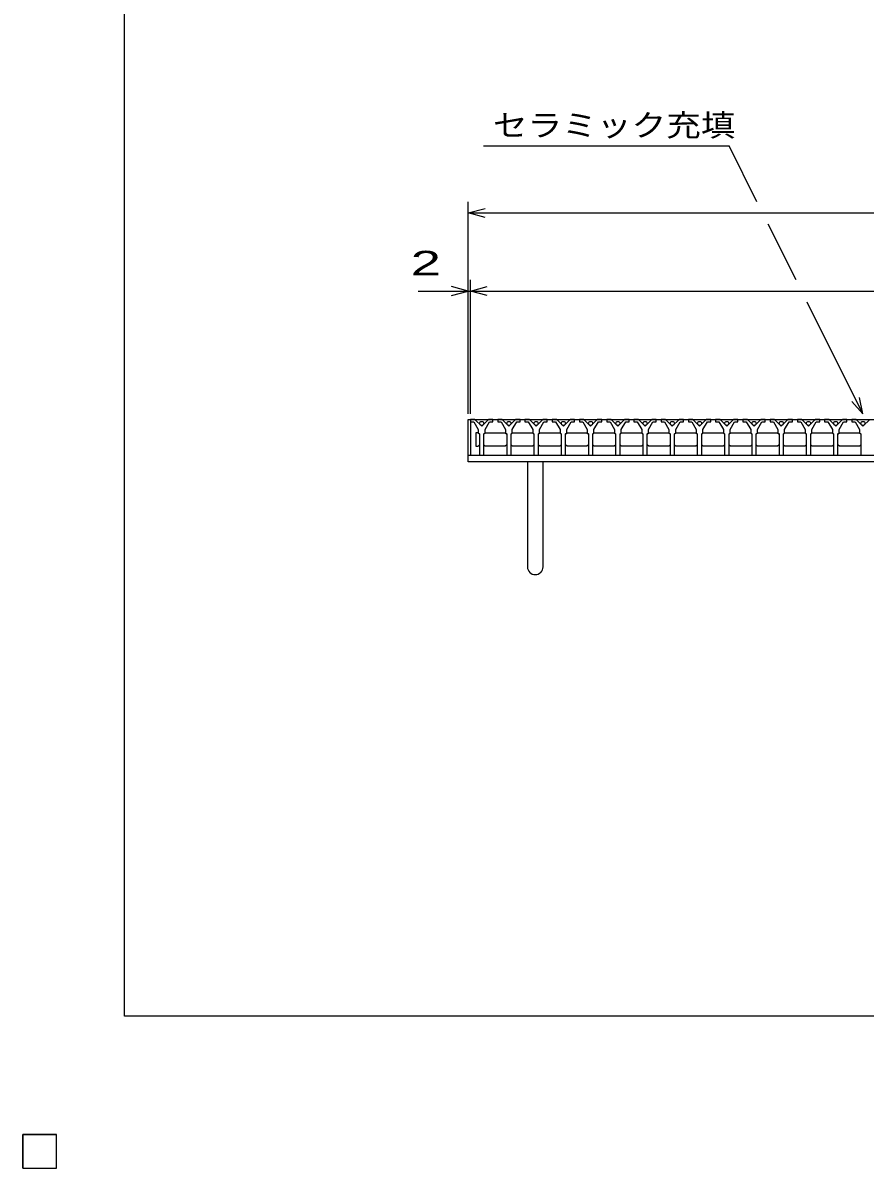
# Model space of a CAD drawing. Units: millimetres, scale not verified. Extents: x -1820 to 1731, y -1282 to 1054.
# Drawn here: x -1820 to -1066, y -1282 to -257 of the extents above; entities that cross this region are included whole.
import ezdxf
from ezdxf.enums import TextEntityAlignment as Align

# ---------------------------------------------------------------- set-up
doc = ezdxf.new("R2010")
doc.units = ezdxf.units.MM
doc.header["$LTSCALE"] = 10
for name, color, linetype, lineweight in [('0_2', 150, 'Continuous', 25), ('16', 3, 'Continuous', 25), ('19', 6, 'Continuous', 25), ('22', 2, 'Continuous', 25)]:
    doc.layers.add(name, color=color, linetype=linetype, lineweight=lineweight)
doc.styles.add('ベクトル', font='')
doc.styles.get('ベクトル').set_extended_font_data('ベクトル')

msp = doc.modelspace()

# ---------------------------------------------------------------- linework, layer by layer
at = {"layer": '0_2'}
for p, q in [((-1729, -1146.5), (-1729, 1053.5)), ((1731, -1146.5), (-1729, -1146.5))]:
    msp.add_line(p, q, dxfattribs=at)
at = {"layer": '16'}
for p, q in [((-1419, -612), (-1419, -614)), ((-1415, -612), (-1419, -612)), ((-1419, -612), (-423, -612)), ((-1419, -612), (-1419, -644)), ((-1419, -614), (-1416, -614)), ((-1416, -614), (-1412, -621)), ((-1409, -618), (-1415, -612)), ((-1403, -612), (-1409, -618)), ((-1406, -621), (-1402, -614)), ((-1399, -612), (-1403, -612)), ((-1402, -614), (-1399, -614)), ((-1399, -614), (-1399, -612)), ((-1394.6, -612), (-1394.6, -614)), ((-1390.6, -612), (-1394.6, -612)), ((-1394.6, -614), (-1391.6, -614)), ((-1391.6, -614), (-1387.6, -621)), ((-1384.6, -618), (-1390.6, -612)), ((-1378.6, -612), (-1384.6, -618)), ((-1381.6, -621), (-1377.6, -614)), ((-1374.6, -612), (-1378.6, -612)), ((-1377.6, -614), (-1374.6, -614)), ((-1374.6, -614), (-1374.6, -612)), ((-1370.2, -612), (-1370.2, -614)), ((-1366.2, -612), (-1370.2, -612)), ((-1370.2, -614), (-1367.2, -614)), ((-1367.2, -614), (-1363.2, -621)), ((-1360.2, -618), (-1366.2, -612)), ((-1354.2, -612), (-1360.2, -618)), ((-1357.2, -621), (-1353.2, -614)), ((-1350.2, -612), (-1354.2, -612)), ((-1353.2, -614), (-1350.2, -614)), ((-1350.2, -614), (-1350.2, -612)), ((-1345.8, -612), (-1345.8, -614)), ((-1341.8, -612), (-1345.8, -612)), ((-1345.8, -614), (-1342.8, -614)), ((-1342.8, -614), (-1338.8, -621)), ((-1335.8, -618), (-1341.8, -612)), ((-1329.8, -612), (-1335.8, -618)), ((-1332.8, -621), (-1328.8, -614)), ((-1325.8, -612), (-1329.8, -612)), ((-1328.8, -614), (-1325.8, -614)), ((-1325.8, -614), (-1325.8, -612)), ((-1321.4, -612), (-1321.4, -614)), ((-1317.4, -612), (-1321.4, -612)), ((-1321.4, -614), (-1318.4, -614)), ((-1318.4, -614), (-1314.4, -621)), ((-1311.4, -618), (-1317.4, -612)), ((-1305.4, -612), (-1311.4, -618)), ((-1308.4, -621), (-1304.4, -614)), ((-1301.4, -612), (-1305.4, -612)), ((-1304.4, -614), (-1301.4, -614)), ((-1301.4, -614), (-1301.4, -612)), ((-1297, -612), (-1297, -614)), ((-1293, -612), (-1297, -612)), ((-1297, -614), (-1294, -614)), ((-1294, -614), (-1290, -621)), ((-1287, -618), (-1293, -612)), ((-1281, -612), (-1287, -618)), ((-1284, -621), (-1280, -614)), ((-1277, -612), (-1281, -612)), ((-1280, -614), (-1277, -614)), ((-1277, -614), (-1277, -612)), ((-1272.6, -612), (-1272.6, -614)), ((-1268.6, -612), (-1272.6, -612)), ((-1272.6, -614), (-1269.6, -614)), ((-1269.6, -614), (-1265.6, -621)), ((-1262.6, -618), (-1268.6, -612)), ((-1256.6, -612), (-1262.6, -618)), ((-1259.6, -621), (-1255.6, -614)), ((-1252.6, -612), (-1256.6, -612)), ((-1255.6, -614), (-1252.6, -614)), ((-1252.6, -614), (-1252.6, -612)), ((-1248.2, -612), (-1248.2, -614)), ((-1244.2, -612), (-1248.2, -612)), ((-1248.2, -614), (-1245.2, -614)), ((-1245.2, -614), (-1241.2, -621)), ((-1238.2, -618), (-1244.2, -612)), ((-1232.2, -612), (-1238.2, -618)), ((-1235.2, -621), (-1231.2, -614)), ((-1228.2, -612), (-1232.2, -612)), ((-1231.2, -614), (-1228.2, -614)), ((-1228.2, -614), (-1228.2, -612)), ((-1223.8, -612), (-1223.8, -614)), ((-1219.8, -612), (-1223.8, -612)), ((-1223.8, -614), (-1220.8, -614)), ((-1220.8, -614), (-1216.8, -621)), ((-1213.8, -618), (-1219.8, -612)), ((-1207.8, -612), (-1213.8, -618)), ((-1210.8, -621), (-1206.8, -614)), ((-1203.8, -612), (-1207.8, -612)), ((-1206.8, -614), (-1203.8, -614)), ((-1203.8, -614), (-1203.8, -612)), ((-1199.4, -612), (-1199.4, -614)), ((-1195.4, -612), (-1199.4, -612)), ((-1199.4, -614), (-1196.4, -614)), ((-1196.4, -614), (-1192.4, -621)), ((-1189.4, -618), (-1195.4, -612)), ((-1183.4, -612), (-1189.4, -618)), ((-1186.4, -621), (-1182.4, -614)), ((-1179.4, -612), (-1183.4, -612)), ((-1182.4, -614), (-1179.4, -614)), ((-1179.4, -614), (-1179.4, -612)), ((-1175, -612), (-1175, -614)), ((-1171, -612), (-1175, -612)), ((-1175, -614), (-1172, -614)), ((-1172, -614), (-1168, -621)), ((-1165, -618), (-1171, -612)), ((-1159, -612), (-1165, -618)), ((-1162, -621), (-1158, -614)), ((-1155, -612), (-1159, -612)), ((-1158, -614), (-1155, -614)), ((-1155, -614), (-1155, -612)), ((-1150.6, -612), (-1150.6, -614)), ((-1146.6, -612), (-1150.6, -612)), ((-1150.6, -614), (-1147.6, -614)), ((-1147.6, -614), (-1143.6, -621)), ((-1140.6, -618), (-1146.6, -612)), ((-1134.6, -612), (-1140.6, -618)), ((-1137.6, -621), (-1133.6, -614)), ((-1130.6, -612), (-1134.6, -612)), ((-1133.6, -614), (-1130.6, -614)), ((-1130.6, -614), (-1130.6, -612)), ((-1126.2, -612), (-1126.2, -614)), ((-1122.2, -612), (-1126.2, -612)), ((-1126.2, -614), (-1123.2, -614)), ((-1123.2, -614), (-1119.2, -621)), ((-1116.2, -618), (-1122.2, -612)), ((-1110.2, -612), (-1116.2, -618)), ((-1113.2, -621), (-1109.2, -614)), ((-1106.2, -612), (-1110.2, -612)), ((-1109.2, -614), (-1106.2, -614)), ((-1106.2, -614), (-1106.2, -612)), ((-1101.8, -612), (-1101.8, -614)), ((-1097.8, -612), (-1101.8, -612)), ((-1101.8, -614), (-1098.8, -614)), ((-1098.8, -614), (-1094.8, -621)), ((-1091.8, -618), (-1097.8, -612)), ((-1085.8, -612), (-1091.8, -618)), ((-1088.8, -621), (-1084.8, -614)), ((-1081.8, -612), (-1085.8, -612)), ((-1084.8, -614), (-1081.8, -614)), ((-1081.8, -614), (-1081.8, -612)), ((-1077.4, -612), (-1077.4, -614)), ((-1073.4, -612), (-1077.4, -612)), ((-1077.4, -614), (-1074.4, -614)), ((-1074.4, -614), (-1070.4, -621)), ((-1067.4, -618), (-1073.4, -612)), ((-1061.4, -612), (-1067.4, -618)), ((-1412.25, -624), (-1414.25, -624)), ((-1414.25, -624), (-1414.25, -636)), ((-1411.25, -625), (-1412.25, -624)), ((-1412, -621), (-1412, -624)), ((-1412, -624), (-1411, -625)), ((-1411, -625), (-1411, -644)), ((-1407, -625), (-1406, -624)), ((-1407, -644), (-1407, -625)), ((-1406.75, -625), (-1405.75, -624)), ((-1406, -624), (-1406, -621)), ((-1405.75, -624), (-1387.85, -624)), ((-1387.85, -624), (-1386.85, -625)), ((-1387.6, -621), (-1387.6, -624)), ((-1387.6, -624), (-1386.6, -625)), ((-1386.6, -625), (-1386.6, -644)), ((-1382.6, -625), (-1381.6, -624)), ((-1382.6, -644), (-1382.6, -625)), ((-1382.35, -625), (-1381.35, -624)), ((-1381.6, -624), (-1381.6, -621)), ((-1381.35, -624), (-1363.45, -624)), ((-1363.45, -624), (-1362.45, -625)), ((-1363.2, -621), (-1363.2, -624)), ((-1363.2, -624), (-1362.2, -625)), ((-1362.2, -625), (-1362.2, -644)), ((-1358.2, -625), (-1357.2, -624)), ((-1358.2, -644), (-1358.2, -625)), ((-1357.95, -625), (-1356.95, -624)), ((-1357.2, -624), (-1357.2, -621)), ((-1356.95, -624), (-1339.05, -624)), ((-1339.05, -624), (-1338.05, -625)), ((-1338.8, -621), (-1338.8, -624)), ((-1338.8, -624), (-1337.8, -625)), ((-1337.8, -625), (-1337.8, -644)), ((-1333.8, -625), (-1332.8, -624)), ((-1333.8, -644), (-1333.8, -625)), ((-1333.55, -625), (-1332.55, -624)), ((-1332.8, -624), (-1332.8, -621)), ((-1332.55, -624), (-1314.65, -624)), ((-1314.65, -624), (-1313.65, -625)), ((-1314.4, -621), (-1314.4, -624)), ((-1314.4, -624), (-1313.4, -625)), ((-1313.4, -625), (-1313.4, -644)), ((-1309.4, -625), (-1308.4, -624)), ((-1309.4, -644), (-1309.4, -625)), ((-1309.15, -625), (-1308.15, -624)), ((-1308.4, -624), (-1308.4, -621)), ((-1308.15, -624), (-1290.25, -624)), ((-1290.25, -624), (-1289.25, -625)), ((-1290, -621), (-1290, -624)), ((-1290, -624), (-1289, -625)), ((-1289, -625), (-1289, -644)), ((-1285, -625), (-1284, -624)), ((-1285, -644), (-1285, -625)), ((-1284.75, -625), (-1283.75, -624)), ((-1284, -624), (-1284, -621)), ((-1283.75, -624), (-1265.85, -624)), ((-1265.85, -624), (-1264.85, -625)), ((-1265.6, -621), (-1265.6, -624)), ((-1265.6, -624), (-1264.6, -625)), ((-1264.6, -625), (-1264.6, -644)), ((-1260.6, -625), (-1259.6, -624)), ((-1260.6, -644), (-1260.6, -625)), ((-1260.35, -625), (-1259.35, -624)), ((-1259.6, -624), (-1259.6, -621)), ((-1259.35, -624), (-1241.45, -624)), ((-1241.45, -624), (-1240.45, -625)), ((-1241.2, -621), (-1241.2, -624)), ((-1241.2, -624), (-1240.2, -625)), ((-1240.2, -625), (-1240.2, -644)), ((-1236.2, -625), (-1235.2, -624)), ((-1236.2, -644), (-1236.2, -625)), ((-1235.95, -625), (-1234.95, -624)), ((-1235.2, -624), (-1235.2, -621)), ((-1234.95, -624), (-1217.05, -624)), ((-1217.05, -624), (-1216.05, -625)), ((-1216.8, -621), (-1216.8, -624)), ((-1216.8, -624), (-1215.8, -625)), ((-1215.8, -625), (-1215.8, -644)), ((-1211.8, -625), (-1210.8, -624)), ((-1211.8, -644), (-1211.8, -625)), ((-1211.55, -625), (-1210.55, -624)), ((-1210.8, -624), (-1210.8, -621)), ((-1210.55, -624), (-1192.65, -624)), ((-1192.65, -624), (-1191.65, -625)), ((-1192.4, -621), (-1192.4, -624)), ((-1192.4, -624), (-1191.4, -625)), ((-1191.4, -625), (-1191.4, -644)), ((-1187.4, -625), (-1186.4, -624)), ((-1187.4, -644), (-1187.4, -625)), ((-1187.15, -625), (-1186.15, -624)), ((-1186.4, -624), (-1186.4, -621)), ((-1186.15, -624), (-1168.25, -624)), ((-1168.25, -624), (-1167.25, -625)), ((-1168, -621), (-1168, -624)), ((-1168, -624), (-1167, -625)), ((-1167, -625), (-1167, -644)), ((-1163, -625), (-1162, -624)), ((-1163, -644), (-1163, -625)), ((-1162.75, -625), (-1161.75, -624)), ((-1162, -624), (-1162, -621)), ((-1161.75, -624), (-1143.85, -624)), ((-1143.85, -624), (-1142.85, -625)), ((-1143.6, -621), (-1143.6, -624)), ((-1143.6, -624), (-1142.6, -625)), ((-1142.6, -625), (-1142.6, -644)), ((-1138.6, -625), (-1137.6, -624)), ((-1138.6, -644), (-1138.6, -625)), ((-1138.35, -625), (-1137.35, -624)), ((-1137.6, -624), (-1137.6, -621)), ((-1137.35, -624), (-1119.45, -624)), ((-1119.45, -624), (-1118.45, -625)), ((-1119.2, -621), (-1119.2, -624)), ((-1119.2, -624), (-1118.2, -625)), ((-1118.2, -625), (-1118.2, -644)), ((-1114.2, -625), (-1113.2, -624)), ((-1114.2, -644), (-1114.2, -625)), ((-1113.95, -625), (-1112.95, -624)), ((-1113.2, -624), (-1113.2, -621)), ((-1112.95, -624), (-1095.05, -624)), ((-1095.05, -624), (-1094.05, -625)), ((-1094.8, -621), (-1094.8, -624)), ((-1094.8, -624), (-1093.8, -625)), ((-1093.8, -625), (-1093.8, -644)), ((-1089.8, -625), (-1088.8, -624)), ((-1089.8, -644), (-1089.8, -625)), ((-1089.55, -625), (-1088.55, -624)), ((-1088.8, -624), (-1088.8, -621)), ((-1088.55, -624), (-1070.65, -624)), ((-1070.65, -624), (-1069.65, -625)), ((-1070.4, -621), (-1070.4, -624)), ((-1070.4, -624), (-1069.4, -625)), ((-1069.4, -625), (-1069.4, -644)), ((-1412.25, -636), (-1411.25, -635)), ((-1405.75, -636), (-1406.75, -635)), ((-1386.85, -635), (-1387.85, -636)), ((-1381.35, -636), (-1382.35, -635)), ((-1362.45, -635), (-1363.45, -636)), ((-1356.95, -636), (-1357.95, -635)), ((-1338.05, -635), (-1339.05, -636)), ((-1332.55, -636), (-1333.55, -635)), ((-1313.65, -635), (-1314.65, -636)), ((-1308.15, -636), (-1309.15, -635)), ((-1289.25, -635), (-1290.25, -636)), ((-1283.75, -636), (-1284.75, -635)), ((-1264.85, -635), (-1265.85, -636)), ((-1259.35, -636), (-1260.35, -635)), ((-1240.45, -635), (-1241.45, -636)), ((-1234.95, -636), (-1235.95, -635)), ((-1216.05, -635), (-1217.05, -636)), ((-1210.55, -636), (-1211.55, -635)), ((-1191.65, -635), (-1192.65, -636)), ((-1186.15, -636), (-1187.15, -635)), ((-1167.25, -635), (-1168.25, -636)), ((-1161.75, -636), (-1162.75, -635)), ((-1142.85, -635), (-1143.85, -636)), ((-1137.35, -636), (-1138.35, -635)), ((-1118.45, -635), (-1119.45, -636)), ((-1112.95, -636), (-1113.95, -635)), ((-1094.05, -635), (-1095.05, -636)), ((-1088.55, -636), (-1089.55, -635)), ((-1069.65, -635), (-1070.65, -636)), ((-1419, -644), (-423, -644)), ((-1414.25, -636), (-1412.25, -636)), ((-1411, -644), (-1407, -644)), ((-1387.85, -636), (-1405.75, -636)), ((-1386.6, -644), (-1382.6, -644)), ((-1363.45, -636), (-1381.35, -636)), ((-1362.2, -644), (-1358.2, -644)), ((-1339.05, -636), (-1356.95, -636)), ((-1337.8, -644), (-1333.8, -644)), ((-1314.65, -636), (-1332.55, -636)), ((-1313.4, -644), (-1309.4, -644)), ((-1290.25, -636), (-1308.15, -636)), ((-1289, -644), (-1285, -644)), ((-1265.85, -636), (-1283.75, -636)), ((-1264.6, -644), (-1260.6, -644)), ((-1241.45, -636), (-1259.35, -636)), ((-1240.2, -644), (-1236.2, -644)), ((-1217.05, -636), (-1234.95, -636)), ((-1215.8, -644), (-1211.8, -644)), ((-1192.65, -636), (-1210.55, -636)), ((-1191.4, -644), (-1187.4, -644)), ((-1168.25, -636), (-1186.15, -636)), ((-1167, -644), (-1163, -644)), ((-1143.85, -636), (-1161.75, -636)), ((-1142.6, -644), (-1138.6, -644)), ((-1119.45, -636), (-1137.35, -636)), ((-1118.2, -644), (-1114.2, -644)), ((-1095.05, -636), (-1112.95, -636)), ((-1093.8, -644), (-1089.8, -644)), ((-1070.65, -636), (-1088.55, -636)), ((-1069.4, -644), (-1065.4, -644)), ((-1820, -1252.5), (-1790, -1252.5)), ((-1820, -1282.5), (-1820, -1252.5)), ((-1820, -1252.5), (-1790, -1252.5)), ((-1820, -1282.5), (-1820, -1252.5)), ((-1820, -1252.5), (-1790, -1252.5)), ((-1820, -1282.5), (-1820, -1252.5)), ((-1820, -1252.5), (-1790, -1252.5)), ((-1820, -1282.5), (-1820, -1252.5)), ((-1820, -1252.5), (-1790, -1252.5)), ((-1820, -1282.5), (-1820, -1252.5)), ((-1790, -1282.5), (-1790, -1252.5)), ((-1790, -1282.5), (-1790, -1252.5)), ((-1790, -1282.5), (-1790, -1252.5)), ((-1790, -1282.5), (-1790, -1252.5)), ((-1790, -1282.5), (-1790, -1252.5)), ((-1820, -1282.5), (-1790, -1282.5)), ((-1820, -1282.5), (-1790, -1282.5)), ((-1820, -1282.5), (-1790, -1282.5)), ((-1820, -1282.5), (-1790, -1282.5)), ((-1820, -1282.5), (-1790, -1282.5))]:
    msp.add_line(p, q, dxfattribs=at)
for centre in [(-1409, -615.5), (-1384.6, -615.5), (-1360.2, -615.5), (-1335.8, -615.5), (-1311.4, -615.5), (-1287, -615.5), (-1262.6, -615.5), (-1238.2, -615.5), (-1213.8, -615.5), (-1189.4, -615.5), (-1165, -615.5), (-1140.6, -615.5), (-1116.2, -615.5), (-1091.8, -615.5), (-1067.4, -615.5)]:
    msp.add_circle(centre, 1.8, dxfattribs=at)
at = {"layer": '19'}
for p, q in [((-1421, -644), (-1421, -612)), ((-1421, -612), (-1419, -612)), ((-1421, -644), (-421, -644)), ((-1421, -650), (-1421, -644)), ((-421, -650), (-1421, -650)), ((-1368, -650), (-1368, -744)), ((-1354, -744), (-1354, -650))]:
    msp.add_line(p, q, dxfattribs=at)
msp.add_arc((-1361, -744), 7, 180, 0, dxfattribs=at)
at = {"layer": '22', "color": 4}
for p, q in [((-1407.4, -367), (-1187.4, -367)), ((-1162.4, -417), (-1187.4, -367)), ((-1421, -607), (-1421, -417)), ((-1421, -427), (-1406, -423)), ((-1406, -431), (-1421, -427)), ((-1421, -427), (-421, -427)), ((-1127.4, -487), (-1152.4, -437)), ((-1421, -607), (-1421, -487)), ((-1419, -607), (-1419, -487)), ((-1466, -497), (-1421, -497)), ((-1421, -497), (-1436, -493)), ((-1436, -501), (-1421, -497)), ((-1421, -497), (-1419, -497)), ((-1419, -497), (-1404, -493)), ((-1404, -501), (-1419, -497)), ((-1419, -497), (-423, -497)), ((-1067.4, -607), (-1117.4, -507)), ((-1067.4, -607), (-1070.4, -592.4)), ((-1067.4, -607), (-1077.4, -596))]:
    msp.add_line(p, q, dxfattribs=at)
at = {"layer": '22'}
for p, q in [((-1790, -1252.5), (-1820, -1252.5)), ((-1820, -1252.5), (-1820, -1282.5)), ((-1790, -1252.5), (-1820, -1252.5)), ((-1820, -1252.5), (-1820, -1282.5)), ((-1790, -1252.5), (-1820, -1252.5)), ((-1820, -1252.5), (-1820, -1282.5)), ((-1790, -1282.5), (-1790, -1252.5)), ((-1790, -1282.5), (-1790, -1252.5)), ((-1790, -1282.5), (-1790, -1252.5)), ((-1820, -1282.5), (-1790, -1282.5)), ((-1820, -1282.5), (-1790, -1282.5)), ((-1820, -1282.5), (-1790, -1282.5))]:
    msp.add_line(p, q, dxfattribs=at)

# ---------------------------------------------------------------- texts
at = {"layer": '22', "style": 'ベクトル'}
for s, height, width, p in [('セラミック充填', 19.79, 1.15, (-1398.9, -348.5)), (' 2 ', 21.99, 1.65, (-1486, -472))]:
    msp.add_text(s, height=height, dxfattribs=dict(at, width=width)).set_placement(p, align=Align.MIDDLE_LEFT)

doc.saveas('drawing.dxf')
